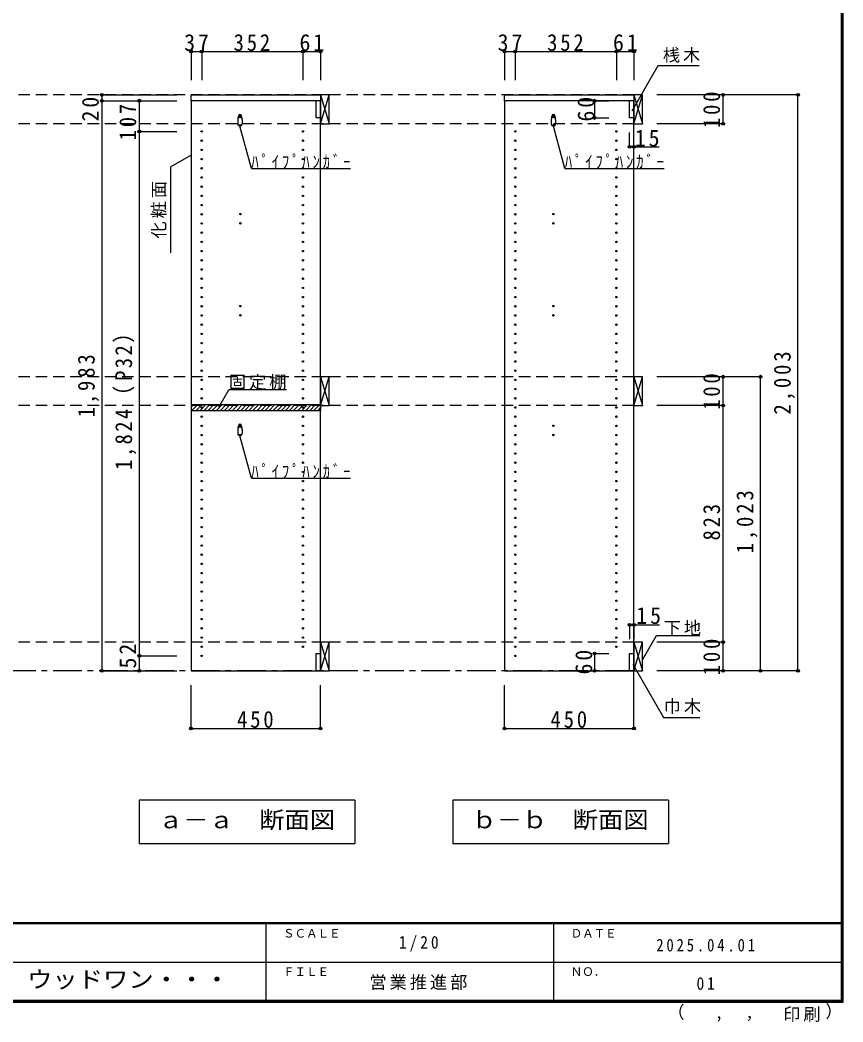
# Model space of a CAD drawing. Units: millimetres at full size, sheet at 1:20; some dimension numbers follow another scale. Extents: x -8005 to 8005, y -2932 to 2722.
# Drawn here: x -3066 to -205, y -2932 to 552 of the extents above; entities that cross this region are included whole.
import ezdxf
from ezdxf.enums import TextEntityAlignment as Align

# ---------------------------------------------------------------- set-up
doc = ezdxf.new("R2010")
doc.units = ezdxf.units.MM
doc.header["$LTSCALE"] = 20
doc.header["$PDMODE"] = 32
doc.header["$PDSIZE"] = 10
doc.linetypes.add('CHAIN1', pattern=[8, 5, -1, 1, -1])
doc.linetypes.add('DASHED2', pattern=[3, 2, -1])
for name, color, linetype in [('0-2_本体', 2, 'Continuous'), ('0-3_固定棚', 3, 'Continuous'), ('0-5', 4, 'Continuous'), ('0-6_ﾊﾟｲﾌﾟﾊﾝｶﾞｰ', 4, 'Continuous'), ('0-7_桟木・巾木', 2, 'Continuous'), ('0-8_引き出し', 7, 'Continuous'), ('0-A_文字', 7, 'Continuous'), ('0-B_寸法', 4, 'Continuous'), ('0-C_ハッチ', 4, 'Continuous'), ('F-1_枠', 6, 'Continuous'), ('F-A_文字', 7, 'Continuous')]:
    doc.layers.add(name, color=color, linetype=linetype)
doc.styles.add('ＭＳ ゴシック', font='')
doc.styles.get('ＭＳ ゴシック').set_extended_font_data('MS Gothic')

msp = doc.modelspace()

# ---------------------------------------------------------------- linework, layer by layer
at = {"layer": '0-2_本体'}
for p, q in [((-2471.67, 271.73), (-2471.67, 291.73)), ((-2471.67, 291.73), (-2021.67, 291.73)), ((-2021.67, 291.73), (-2021.67, 271.73)), ((-1381.67, 271.73), (-1381.67, 291.73)), ((-1381.67, 291.73), (-931.67, 291.73)), ((-931.67, 291.73), (-931.67, 271.73)), ((-2021.67, 271.73), (-2471.67, 271.73)), ((-931.67, 271.73), (-1381.67, 271.73))]:
    msp.add_line(p, q, dxfattribs=at)
at = {"layer": '0-3_固定棚', "color": 2}
for p, q in [((-2471.67, -785.27), (-2471.67, -805.27)), ((-2471.67, -785.27), (-2021.67, -785.27)), ((-2021.67, -785.27), (-2021.67, -805.27)), ((-2471.67, -805.27), (-2021.67, -805.27))]:
    msp.add_line(p, q, dxfattribs=at)
at = {"layer": '0-5', "color": 3}
for p, q in [((-2471.67, 271.73), (-2471.67, -1711.27)), ((-2021.67, 271.73), (-2471.67, 271.73)), ((-2021.67, -1711.27), (-2021.67, 271.73)), ((-931.67, 271.73), (-1381.67, 271.73)), ((-1381.67, 271.73), (-1381.67, -1711.27)), ((-931.67, -1711.27), (-931.67, 271.73)), ((-2471.67, -1711.27), (-2021.67, -1711.27)), ((-1381.67, -1711.27), (-931.67, -1711.27))]:
    msp.add_line(p, q, dxfattribs=at)
at = {"layer": '0-5'}
for centre in [(-2301.67, 218.23), (-1211.67, 218.23), (-2301.67, 186.23), (-1211.67, 186.23), (-2434.67, 164.73), (-2082.67, 164.73), (-1344.67, 164.73), (-992.67, 164.73), (-2434.67, 132.73), (-2082.67, 132.73), (-1344.67, 132.73), (-992.67, 132.73), (-2434.67, 100.73), (-2434.67, 68.73), (-2082.67, 100.73), (-2082.67, 68.73), (-1344.67, 100.73), (-1344.67, 68.73), (-992.67, 100.73), (-992.67, 68.73), (-2434.67, 36.73), (-2082.67, 36.73), (-1344.67, 36.73), (-992.67, 36.73), (-2434.67, 4.73), (-2082.67, 4.73), (-1344.67, 4.73), (-992.67, 4.73), (-2434.67, -27.27), (-2082.67, -27.27), (-1344.67, -27.27), (-992.67, -27.27), (-2434.67, -59.27), (-2082.67, -59.27), (-1344.67, -59.27), (-992.67, -59.27), (-2434.67, -91.27), (-2082.67, -91.27), (-1344.67, -91.27), (-992.67, -91.27), (-2434.67, -123.27), (-2300.01, -122.77), (-2082.67, -123.27), (-1344.67, -123.27), (-1211.67, -122.77), (-992.67, -123.27), (-2434.67, -155.27), (-2300.01, -154.77), (-2082.67, -155.27), (-1344.67, -155.27), (-1211.67, -154.77), (-992.67, -155.27), (-2434.67, -187.27), (-2082.67, -187.27), (-1344.67, -187.27), (-992.67, -187.27), (-2434.67, -219.27), (-2082.67, -219.27), (-1344.67, -219.27), (-992.67, -219.27), (-2434.67, -251.27), (-2082.67, -251.27), (-1344.67, -251.27), (-992.67, -251.27), (-2434.67, -283.27), (-2434.67, -315.27), (-2082.67, -283.27), (-2082.67, -315.27), (-1344.67, -283.27), (-1344.67, -315.27), (-992.67, -283.27), (-992.67, -315.27), (-2434.67, -347.27), (-2082.67, -347.27), (-1344.67, -347.27), (-992.67, -347.27), (-2434.67, -379.27), (-2082.67, -379.27), (-1344.67, -379.27), (-992.67, -379.27), (-2434.67, -411.27), (-2082.67, -411.27), (-1344.67, -411.27), (-992.67, -411.27), (-2434.67, -443.27), (-2300.01, -442.77), (-2082.67, -443.27), (-1344.67, -443.27), (-1211.67, -442.77), (-992.67, -443.27), (-2434.67, -475.27), (-2300.01, -474.77), (-2082.67, -475.27), (-1344.67, -475.27), (-1211.67, -474.77), (-992.67, -475.27), (-2434.67, -507.27), (-2082.67, -507.27), (-1344.67, -507.27), (-992.67, -507.27), (-2434.67, -539.27), (-2082.67, -539.27), (-1344.67, -539.27), (-992.67, -539.27), (-2434.67, -571.27), (-2082.67, -571.27), (-1344.67, -571.27), (-992.67, -571.27), (-2434.67, -603.27), (-2082.67, -603.27), (-1344.67, -603.27), (-992.67, -603.27), (-2434.67, -635.27), (-2082.67, -635.27), (-1344.67, -635.27), (-992.67, -635.27), (-2434.67, -667.27), (-2434.67, -699.27), (-2082.67, -667.27), (-2082.67, -699.27), (-1344.67, -667.27), (-1344.67, -699.27), (-992.67, -667.27), (-992.67, -699.27), (-2434.67, -731.27), (-2082.67, -731.27), (-1344.67, -731.27), (-992.67, -731.27), (-2434.67, -763.27), (-2082.67, -763.27), (-1344.67, -763.27), (-992.67, -763.27), (-2434.67, -795.27), (-2082.67, -795.27), (-1344.67, -795.27), (-992.67, -795.27), (-2434.67, -827.27), (-2082.67, -827.27), (-1344.67, -827.27), (-992.67, -827.27), (-2434.67, -859.27), (-2301.67, -858.77), (-2082.67, -859.27), (-1344.67, -859.27), (-1211.67, -858.77), (-992.67, -859.27), (-2434.67, -891.27), (-2301.67, -890.77), (-2082.67, -891.27), (-1344.67, -891.27), (-1211.67, -890.77), (-992.67, -891.27), (-2434.67, -923.27), (-2082.67, -923.27), (-1344.67, -923.27), (-992.67, -923.27), (-2434.67, -955.27), (-2082.67, -955.27), (-1344.67, -955.27), (-992.67, -955.27), (-2434.67, -987.27), (-2082.67, -987.27), (-1344.67, -987.27), (-992.67, -987.27), (-2434.67, -1019.27), (-2082.67, -1019.27), (-1344.67, -1019.27), (-992.67, -1019.27), (-2434.67, -1051.27), (-2082.67, -1051.27), (-1344.67, -1051.27), (-992.67, -1051.27), (-2434.67, -1083.27), (-2434.67, -1115.27), (-2082.67, -1083.27), (-2082.67, -1115.27), (-1344.67, -1083.27), (-1344.67, -1115.27), (-992.67, -1083.27), (-992.67, -1115.27), (-2434.67, -1147.27), (-2082.67, -1147.27), (-1344.67, -1147.27), (-992.67, -1147.27), (-2434.67, -1179.27), (-2082.67, -1179.27), (-1344.67, -1179.27), (-992.67, -1179.27), (-2434.67, -1211.27), (-2082.67, -1211.27), (-1344.67, -1211.27), (-992.67, -1211.27), (-2434.67, -1243.27), (-2082.67, -1243.27), (-1344.67, -1243.27), (-992.67, -1243.27), (-2434.67, -1275.27), (-2082.67, -1275.27), (-1344.67, -1275.27), (-992.67, -1275.27), (-2434.67, -1307.27), (-2082.67, -1307.27), (-1344.67, -1307.27), (-992.67, -1307.27), (-2434.67, -1339.27), (-2082.67, -1339.27), (-1344.67, -1339.27), (-992.67, -1339.27), (-2434.67, -1371.27), (-2082.67, -1371.27), (-1344.67, -1371.27), (-992.67, -1371.27), (-2434.67, -1403.27), (-2082.67, -1403.27), (-1344.67, -1403.27), (-992.67, -1403.27), (-2434.67, -1435.27), (-2082.67, -1435.27), (-1344.67, -1435.27), (-992.67, -1435.27), (-2434.67, -1467.27), (-2434.67, -1499.27), (-2082.67, -1467.27), (-2082.67, -1499.27), (-1344.67, -1467.27), (-1344.67, -1499.27), (-992.67, -1467.27), (-992.67, -1499.27), (-2434.67, -1531.27), (-2082.67, -1531.27), (-1344.67, -1531.27), (-992.67, -1531.27), (-2434.67, -1563.27), (-2082.67, -1563.27), (-1344.67, -1563.27), (-992.67, -1563.27), (-2434.67, -1595.27), (-2082.67, -1595.27), (-1344.67, -1595.27), (-992.67, -1595.27), (-2434.67, -1627.27), (-2082.67, -1627.27), (-1344.67, -1627.27), (-992.67, -1627.27), (-2434.67, -1659.27), (-1344.67, -1659.27)]:
    msp.add_circle(centre, 2.5, dxfattribs=at)
at = {"layer": '0-6_ﾊﾟｲﾌﾟﾊﾝｶﾞｰ', "color": 2}
for p, q in [((-2309.17, 206.23), (-2309.17, 191.23)), ((-2294.17, 206.23), (-2294.17, 191.23)), ((-1219.17, 206.23), (-1219.17, 191.23)), ((-1204.17, 206.23), (-1204.17, 191.23)), ((-2309.17, -870.77), (-2309.17, -885.77)), ((-2294.17, -870.77), (-2294.17, -885.77))]:
    msp.add_line(p, q, dxfattribs=at)
for centre, start, end in [((-2301.67, 206.23), 0, 180), ((-1211.67, 206.23), 0, 180), ((-2301.67, 191.23), 180, 0), ((-1211.67, 191.23), 180, 0), ((-2301.67, -870.77), 0, 180), ((-2301.67, -885.77), 180, 0)]:
    msp.add_arc(centre, 7.5, start, end, dxfattribs=at)
at = {"layer": '0-6_ﾊﾟｲﾌﾟﾊﾝｶﾞｰ', "color": 7}
for centre, radius, start, end in [((-2263.06, 204.72), 46.13, 162.96035, 178.115), ((-2301.67, 218.23), 5.5, 0, 180), ((-2340.27, 204.72), 46.13, 1.885, 17.03965), ((-1173.06, 204.72), 46.13, 162.96035, 178.115), ((-1211.67, 218.23), 5.5, 0, 180), ((-1250.27, 204.72), 46.13, 1.885, 17.03965), ((-2263.06, -872.28), 46.13, 162.96035, 178.115), ((-2301.67, -858.77), 5.5, 0, 180), ((-2340.27, -872.28), 46.13, 1.885, 17.03965)]:
    msp.add_arc(centre, radius, start, end, dxfattribs=at)
at = {"layer": '0-7_桟木・巾木'}
for p, q in [((-2021.67, 271.73), (-2036.67, 271.73)), ((-2036.67, 211.73), (-2036.67, 271.73)), ((-2021.67, 271.73), (-2021.67, 230.73)), ((-946.67, 211.73), (-946.67, 271.73)), ((-931.67, 271.73), (-946.67, 271.73)), ((-931.67, 271.73), (-931.67, 230.73)), ((-943.16, 211.73), (-946.67, 211.73)), ((-931.67, 211.73), (-943.16, 211.73)), ((-2036.67, -1651.27), (-2021.67, -1651.27)), ((-2021.67, -1651.27), (-2021.67, -1711.27)), ((-946.67, -1711.27), (-946.67, -1651.27)), ((-931.67, -1711.27), (-946.67, -1711.27))]:
    msp.add_line(p, q, dxfattribs=at)
for points in [[(-2021.67, 211.73), (-2033.16, 211.73), (-2036.67, 211.73)], [(-2021.67, -1711.27), (-2036.67, -1711.27), (-2036.67, -1651.27)], [(-946.67, -1651.27), (-931.67, -1651.27), (-931.67, -1711.27)]]:
    msp.add_lwpolyline(points, dxfattribs=at)
at = {"layer": '0-8_引き出し', "color": 3}
for p, q in [((-2021.67, 291.73), (-2021.67, 191.73)), ((-1991.67, 291.73), (-2021.67, 291.73)), ((-1991.67, 191.73), (-1991.67, 291.73)), ((-2021.67, 191.73), (-1991.67, 191.73)), ((-2021.67, -1611.27), (-2021.67, -1711.27)), ((-1991.67, -1611.27), (-2021.67, -1611.27)), ((-1991.67, -1711.27), (-1991.67, -1611.27)), ((-2021.67, -1711.27), (-1991.67, -1711.27))]:
    msp.add_line(p, q, dxfattribs=at)
at = {"layer": '0-8_引き出し'}
for p, q in [((-2021.67, 191.73), (-1991.67, 291.73)), ((-2021.67, 291.73), (-1991.67, 191.73)), ((-931.67, 291.73), (-901.67, 191.73)), ((-931.67, 191.73), (-901.67, 291.73)), ((-2021.67, -688.27), (-1991.67, -788.27)), ((-2021.67, -788.27), (-1991.67, -688.27)), ((-931.67, -688.27), (-901.67, -788.27)), ((-931.67, -788.27), (-901.67, -688.27)), ((-2021.67, -1711.27), (-1991.67, -1611.27)), ((-2021.67, -1611.27), (-1991.67, -1711.27)), ((-931.67, -1611.27), (-901.67, -1711.27)), ((-931.67, -1711.27), (-901.67, -1611.27))]:
    msp.add_line(p, q, dxfattribs=at)
at = {"layer": '0-8_引き出し', "color": 3}
for points in [[(-901.67, 191.73), (-901.67, 291.73), (-931.67, 291.73), (-931.67, 191.73)], [(-1991.67, -788.27), (-1991.67, -688.27), (-2021.67, -688.27), (-2021.67, -788.27)], [(-901.67, -788.27), (-901.67, -688.27), (-931.67, -688.27), (-931.67, -788.27)], [(-901.67, -1711.27), (-901.67, -1611.27), (-931.67, -1611.27), (-931.67, -1711.27)]]:
    msp.add_lwpolyline(points, close=True, dxfattribs=at)
at = {"layer": '0-A_文字'}
for p, q in [((-938.34, 236.27), (-847.46, 393.67)), ((-847.46, 393.67), (-705.23, 393.67)), ((-2261.93, 35.43), (-2301.67, 183.73)), ((-1171.93, 35.43), (-1211.67, 183.73)), ((-2471.67, 82.66), (-2541.67, 42.25)), ((-2541.67, -257.75), (-2541.67, 42.25)), ((-2261.93, 35.43), (-1916.93, 35.43)), ((-1171.93, 35.43), (-826.93, 35.43)), ((-2375.28, -794.33), (-2340.26, -733.68)), ((-2140.26, -733.68), (-2340.26, -733.68)), ((-2261.93, -1041.57), (-2301.67, -893.27)), ((-2261.93, -1041.57), (-1916.93, -1041.57)), ((-901.67, -1672.95), (-852.9, -1588.48)), ((-852.9, -1588.48), (-702.37, -1588.48)), ((-1901.67, -2161.27), (-1901.67, -2311.27)), ((-811.67, -2161.27), (-811.67, -2311.27)), ((-2651.67, -2311.27), (-1901.67, -2311.27)), ((-1561.67, -2311.27), (-811.67, -2311.27))]:
    msp.add_line(p, q, dxfattribs=at)
at = {"layer": '0-A_文字', "linetype": 'CHAIN1'}
for p, q in [((-931.67, -1711.27), (-5321.67, -1711.27)), ((-931.67, -1811.27), (-931.67, -1711.27))]:
    msp.add_line(p, q, dxfattribs=at)
at = {"layer": '0-A_文字'}
for points in [[(-935.48, -1687.54), (-828.4, -1873.01), (-702.37, -1873.01)], [(-1901.67, -2161.27), (-2651.67, -2161.27), (-2651.67, -2311.27)], [(-811.67, -2161.27), (-1561.67, -2161.27), (-1561.67, -2311.27)]]:
    msp.add_lwpolyline(points, dxfattribs=at)
at = {"layer": '0-B_寸法'}
for p, q in [((-2471.67, 442.73), (-2471.67, 342.73)), ((-2471.67, 442.73), (-2021.67, 442.73)), ((-2434.67, 442.73), (-2434.67, 342.73)), ((-2082.67, 442.73), (-2082.67, 342.73)), ((-2021.67, 442.73), (-2021.67, 342.73)), ((-1381.67, 442.73), (-1381.67, 342.73)), ((-1381.67, 442.73), (-931.67, 442.73)), ((-1344.67, 442.73), (-1344.67, 342.73)), ((-992.67, 442.73), (-992.67, 342.73)), ((-931.67, 442.73), (-931.67, 342.73)), ((-2781.67, 291.73), (-2781.67, 271.73)), ((-2781.67, 291.73), (-2521.67, 291.73)), ((-621.67, 291.73), (-851.67, 291.73)), ((-361.67, 291.73), (-851.67, 291.73)), ((-621.67, 191.73), (-621.67, 291.73)), ((-361.67, -1711.27), (-361.67, 291.73)), ((-2781.67, 271.73), (-2521.67, 271.73)), ((-2781.67, 271.73), (-2781.67, -1711.27)), ((-2651.67, 271.73), (-2521.67, 271.73)), ((-2651.67, 271.73), (-2651.67, 164.73)), ((-1068.67, 271.73), (-1068.67, 211.73)), ((-1068.67, 271.73), (-1018.67, 271.73)), ((-1068.67, 211.73), (-1018.67, 211.73)), ((-621.67, 191.73), (-851.67, 191.73)), ((-2651.67, 164.73), (-2521.67, 164.73)), ((-2651.67, 164.73), (-2651.67, -1659.27)), ((-946.67, 111.73), (-946.67, 161.73)), ((-931.67, 111.73), (-931.67, 161.73)), ((-946.67, 111.73), (-844.48, 111.73)), ((-621.67, -688.27), (-851.67, -688.27)), ((-491.67, -688.27), (-621.67, -688.27)), ((-621.67, -788.27), (-621.67, -688.27)), ((-491.67, -1711.27), (-491.67, -688.27)), ((-621.67, -788.27), (-851.67, -788.27)), ((-621.67, -1611.27), (-621.67, -788.27)), ((-946.67, -1551.27), (-946.67, -1601.27)), ((-946.67, -1551.27), (-843.21, -1551.27)), ((-931.67, -1551.27), (-931.67, -1601.27)), ((-621.67, -1611.27), (-851.67, -1611.27)), ((-621.67, -1711.27), (-621.67, -1611.27)), ((-2651.67, -1659.27), (-2521.67, -1659.27)), ((-2651.67, -1659.27), (-2651.67, -1711.27)), ((-1068.67, -1651.27), (-1068.67, -1711.27)), ((-1068.67, -1651.27), (-1018.67, -1651.27)), ((-2781.67, -1711.27), (-2521.67, -1711.27)), ((-2651.67, -1711.27), (-2521.67, -1711.27)), ((-1068.67, -1711.27), (-1018.67, -1711.27)), ((-621.67, -1711.27), (-851.67, -1711.27)), ((-361.67, -1711.27), (-851.67, -1711.27)), ((-491.67, -1711.27), (-621.67, -1711.27)), ((-2471.67, -1911.27), (-2471.67, -1761.27)), ((-2021.67, -1911.27), (-2021.67, -1761.27)), ((-1381.67, -1911.27), (-1381.67, -1761.27)), ((-931.67, -1911.27), (-931.67, -1761.27)), ((-2471.67, -1911.27), (-2021.67, -1911.27)), ((-1381.67, -1911.27), (-931.67, -1911.27))]:
    msp.add_line(p, q, dxfattribs=at)
at = {"layer": '0-B_寸法', "linetype": 'DASHED2'}
for p, q in [((-931.67, 291.73), (-5321.67, 291.73)), ((-931.67, 191.73), (-5321.67, 191.73)), ((-931.67, -688.27), (-5321.67, -688.27)), ((-931.67, -788.27), (-5321.67, -788.27)), ((-931.67, -1611.27), (-5321.67, -1611.27))]:
    msp.add_line(p, q, dxfattribs=at)
at = {"layer": '0-B_寸法', "color": 7}
for p in [(-2471.67, 442.73), (-2434.67, 442.73), (-2082.67, 442.73), (-2021.67, 442.73), (-1381.67, 442.73), (-1344.67, 442.73), (-992.67, 442.73), (-931.67, 442.73), (-2781.67, 291.73), (-621.67, 291.73), (-361.67, 291.73), (-2781.67, 271.73), (-2651.67, 271.73), (-1068.67, 271.73), (-1068.67, 211.73), (-621.67, 191.73), (-2651.67, 164.73), (-946.67, 111.73), (-931.67, 111.73), (-621.67, -688.27), (-491.67, -688.27), (-621.67, -788.27), (-946.67, -1551.27), (-931.67, -1551.27), (-621.67, -1611.27), (-2651.67, -1659.27), (-1068.67, -1651.27), (-2781.67, -1711.27), (-2651.67, -1711.27), (-1068.67, -1711.27), (-621.67, -1711.27), (-491.67, -1711.27), (-361.67, -1711.27), (-2471.67, -1911.27), (-2021.67, -1911.27), (-1381.67, -1911.27), (-931.67, -1911.27)]:
    msp.add_point(p, dxfattribs=at)
at = {"layer": '0-C_ハッチ'}
for p, q in [((-2471.67, -794.22), (-2462.72, -785.27)), ((-2468.58, -805.27), (-2448.58, -785.27)), ((-2454.43, -805.27), (-2434.43, -785.27)), ((-2440.29, -805.27), (-2420.29, -785.27)), ((-2426.15, -805.27), (-2406.15, -785.27)), ((-2412.01, -805.27), (-2392.01, -785.27)), ((-2397.87, -805.27), (-2377.87, -785.27)), ((-2383.72, -805.27), (-2363.72, -785.27)), ((-2369.58, -805.27), (-2349.58, -785.27)), ((-2355.44, -805.27), (-2335.44, -785.27)), ((-2341.3, -805.27), (-2321.3, -785.27)), ((-2327.16, -805.27), (-2307.16, -785.27)), ((-2313.01, -805.27), (-2293.01, -785.27)), ((-2298.87, -805.27), (-2278.87, -785.27)), ((-2284.73, -805.27), (-2264.73, -785.27)), ((-2270.59, -805.27), (-2250.59, -785.27)), ((-2256.44, -805.27), (-2236.44, -785.27)), ((-2242.3, -805.27), (-2222.3, -785.27)), ((-2228.16, -805.27), (-2208.16, -785.27)), ((-2214.02, -805.27), (-2194.02, -785.27)), ((-2199.88, -805.27), (-2179.88, -785.27)), ((-2185.73, -805.27), (-2165.73, -785.27)), ((-2171.59, -805.27), (-2151.59, -785.27)), ((-2157.45, -805.27), (-2137.45, -785.27)), ((-2143.31, -805.27), (-2123.31, -785.27)), ((-2129.17, -805.27), (-2109.17, -785.27)), ((-2115.02, -805.27), (-2095.02, -785.27)), ((-2100.88, -805.27), (-2080.88, -785.27)), ((-2086.74, -805.27), (-2066.74, -785.27)), ((-2072.6, -805.27), (-2052.6, -785.27)), ((-2058.46, -805.27), (-2038.46, -785.27)), ((-2044.31, -805.27), (-2024.31, -785.27)), ((-2030.17, -805.27), (-2021.67, -796.76))]:
    msp.add_line(p, q, dxfattribs=at)
at = {"layer": 'F-1_枠'}
for p, q in [((-211.67, 2722.29), (-211.67, -2864.37)), ((-208.33, 2722.29), (-208.33, -2864.37)), ((-205, 2722.29), (-205, -2864.37)), ((-205, -2587.71), (-8005, -2587.71)), ((-205, -2591.04), (-8005, -2591.04)), ((-2211.67, -2591.04), (-2211.67, -2857.71)), ((-1211.67, -2591.04), (-1211.67, -2857.71)), ((-4105, -2724.37), (-211.67, -2724.38)), ((-205, -2857.71), (-8005, -2857.71)), ((-205, -2861.04), (-8005, -2861.04)), ((-205, -2864.37), (-8005, -2864.37))]:
    msp.add_line(p, q, dxfattribs=at)

# ---------------------------------------------------------------- texts
at = {"layer": '0-A_文字', "style": 'ＭＳ ゴシック', "width": 1.1}
for s, p in [('ａ－ａ\u3000断面図', (-2586.67, -2276.27)), ('ｂ－ｂ\u3000断面図', (-1496.67, -2276.27))]:
    msp.add_text(s, height=58.65, dxfattribs=at).set_placement(p, align=Align.BOTTOM_LEFT)
at = {"layer": '0-A_文字', "char_height": 43.99, "attachment_point": 7, "style": 'ＭＳ ゴシック'}
for s, insert in [('\\T1.17;桟木', (-831.26, 403.88)), ('\\T1.39;\\W0.85;ﾊﾟｲﾌﾟﾊﾝｶﾞｰ', (-2261.93, 35.43)), ('\\T1.39;\\W0.85;ﾊﾟｲﾌﾟﾊﾝｶﾞｰ', (-1171.93, 35.43)), ('\\T1.17;固定棚', (-2340.26, -733.68)), ('\\T1.39;\\W0.85;ﾊﾟｲﾌﾟﾊﾝｶﾞｰ', (-2261.93, -1041.57)), ('\\T1.17;下地', (-828.4, -1588.48)), ('\\T1.17;巾木', (-828.4, -1861.06))]:
    msp.add_mtext(s, dxfattribs=dict(at, insert=insert))
at = {"layer": '0-A_文字', "insert": (-2556.67, -207.75), "char_height": 43.99, "attachment_point": 7, "rotation": 90, "style": 'ＭＳ ゴシック'}
msp.add_mtext('\\T1.17;化粧面', dxfattribs=at)
at = {"layer": '0-B_寸法', "color": 7, "char_height": 58.65, "attachment_point": 7, "style": 'ＭＳ ゴシック'}
for s, insert in [('\\T1.27;\\W0.95;37', (-2495.67, 443.94)), ('\\T1.27;\\W0.9;352', (-2323.67, 443.94)), ('\\T1.27;\\W0.95;61', (-2094.67, 443.94)), ('\\T1.27;\\W0.95;37', (-1405.67, 443.94)), ('\\T1.27;\\W0.9;352', (-1233.67, 443.94)), ('\\T1.27;\\W0.95;61', (-1004.67, 443.94)), ('\\T1.27;\\W0.95;15', (-928.77, 111.73)), ('\\T1.27;\\W0.95;15', (-923.75, -1548.8)), ('\\T1.27;\\W0.9;450', (-2311.67, -1910.06)), ('\\T1.27;\\W0.9;450', (-1221.67, -1910.06))]:
    msp.add_mtext(s, dxfattribs=dict(at, insert=insert))
at = {"layer": '0-B_寸法', "color": 7, "char_height": 58.65, "attachment_point": 7, "rotation": 90, "style": 'ＭＳ ゴシック'}
for s, insert in [('\\T1.27;\\W0.95;20', (-2791.67, 199.49)), ('\\T1.27;\\W0.95;60', (-1068.67, 199.23)), ('\\T1.27;\\W0.9;100', (-631.67, 176.73)), ('\\T1.27;\\W0.9;107', (-2661.67, 133.73)), ('\\T1.23;\\W0.9;1,824（P32）', (-2661.67, -1012.27)), ('\\T1.28;\\W0.9;1,983', (-2791.67, -829.77)), ('\\T1.28;\\W0.9;2,003', (-371.67, -819.77)), ('\\T1.27;\\W0.9;100', (-631.67, -803.27)), ('\\T1.28;\\W0.9;1,023', (-501.67, -1302.77)), ('\\T1.27;\\W0.9;823', (-631.67, -1257.77)), ('\\T1.27;\\W0.95;52', (-2661.67, -1703)), ('\\T1.27;\\W0.9;100', (-631.67, -1726.27)), ('\\T1.27;\\W0.95;60', (-1076.28, -1723.77))]:
    msp.add_mtext(s, dxfattribs=dict(at, insert=insert))
at = {"layer": 'F-A_文字', "style": 'ＭＳ ゴシック'}
for s, height, p in [('ＳＣＡＬＥ', 29.33, (-2151.67, -2647.71)), ('ＤＡＴＥ', 29.33, (-1151.67, -2647.71)), ('ＦＩＬＥ', 29.33, (-2151.67, -2781.04)), ('ＮＯ．', 29.33, (-1151.67, -2781.04)), ('（', 43.99, (-815.64, -2933.25)), ('）', 43.99, (-266.06, -2930.46)), (',', 43.99, (-650.81, -2933.25)), (',', 43.99, (-544.87, -2931.39))]:
    msp.add_text(s, height=height, dxfattribs=at).set_placement(p, align=Align.BOTTOM_LEFT)
at = {"layer": 'F-A_文字', "style": 'ＭＳ ゴシック', "width": 1.1}
msp.add_text('ウッドワン・・・', height=58.65, dxfattribs=at).set_placement((-3041.67, -2831.04), align=Align.BOTTOM_LEFT)
at = {"layer": 'F-A_文字', "char_height": 43.99, "attachment_point": 7, "style": 'ＭＳ ゴシック'}
for s, insert in [('\\T1.38;\\W0.9;1/20', (-1749.17, -2687.71)), ('\\T1.39;\\W0.85;2025.04.01', (-854.17, -2687.71)), ('\\T1.17;営業推進部', (-1851.67, -2821.04)), ('\\T1.36;\\W0.9;01', (-714.17, -2821.04)), ('\\T1.17;印刷', (-412.9, -2932.32))]:
    msp.add_mtext(s, dxfattribs=dict(at, insert=insert))

doc.saveas('drawing.dxf')
